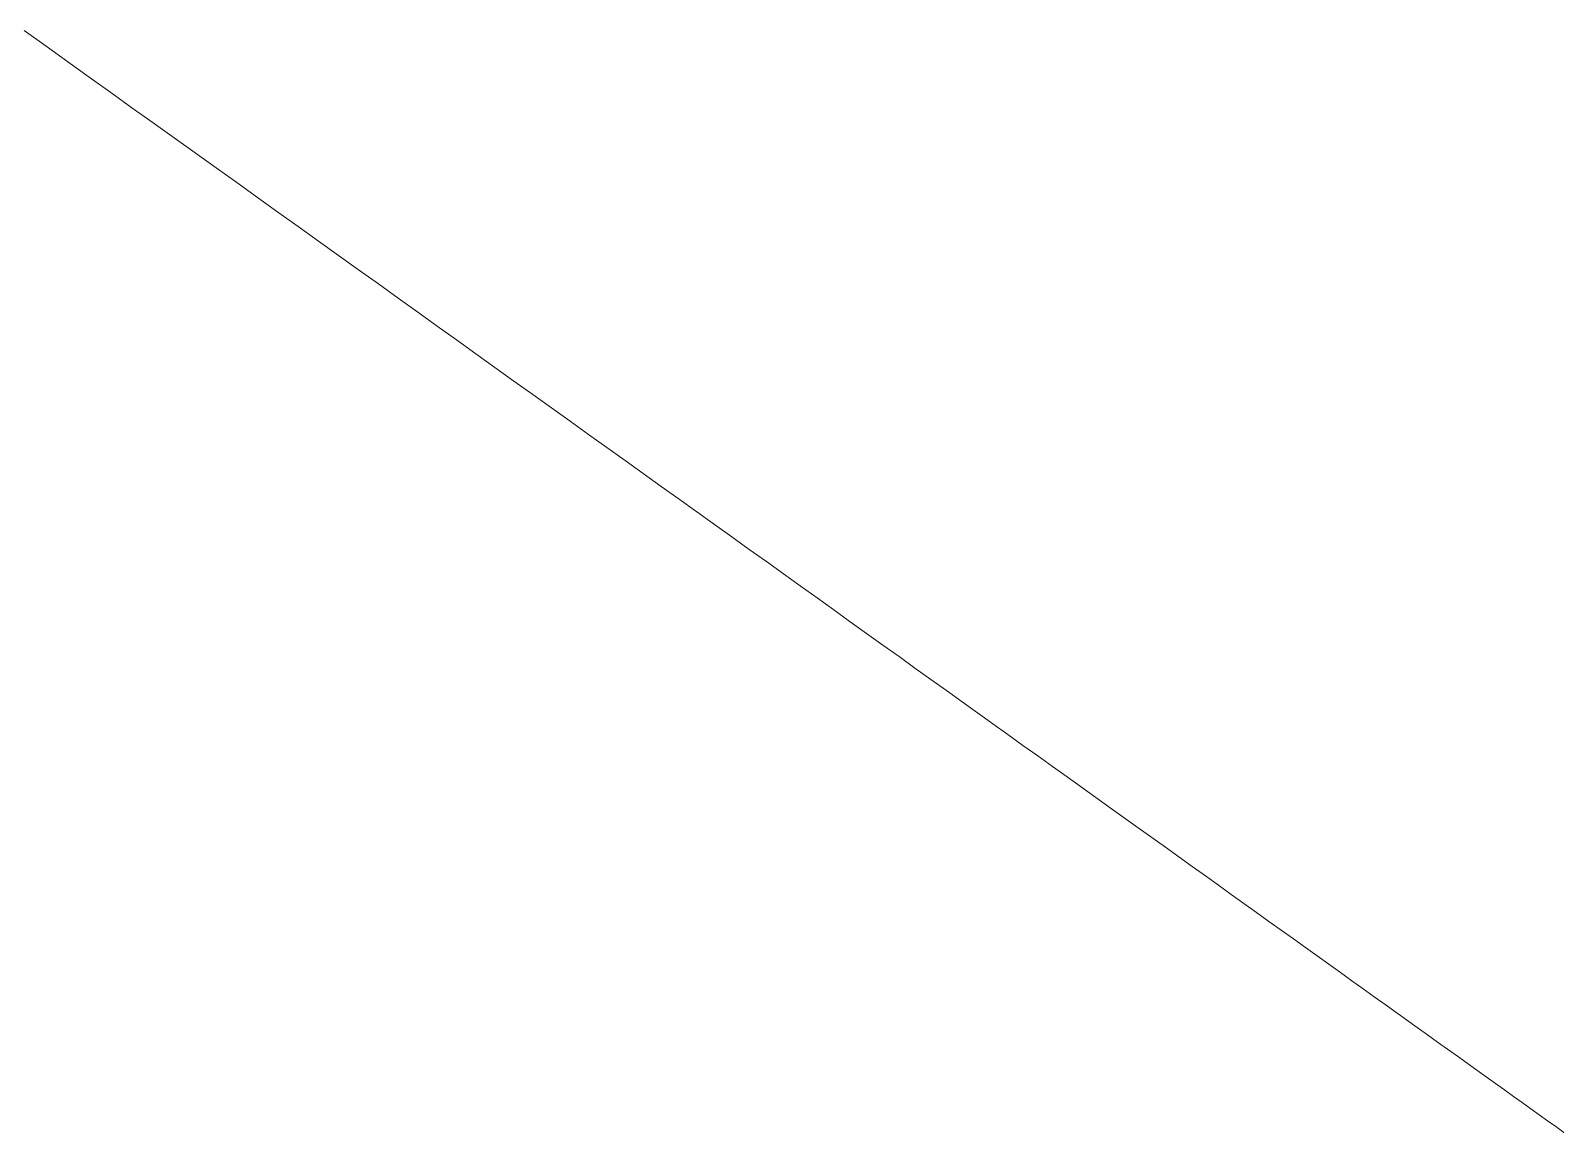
# Model space of a CAD drawing. Header units: millimetres. Extents: x 144517 to 159919, y -31393 to -20504.
# Drawn here: x 158425.7 to 158436.26, y -29893.78 to -29886.19 of the extents above; entities that cross this region are included whole.
import ezdxf

# ---------------------------------------------------------------- set-up
doc = ezdxf.new("R2010")
doc.units = ezdxf.units.MM
doc.header["$MEASUREMENT"] = 0
doc.layers.add('A - SHEET', color=7, linetype='Continuous', lineweight=9)
doc.layers.add('Layer 1', color=7, linetype='Continuous')

# ---------------------------------------------------------------- blocks, each defined once
blk = doc.blocks.new('agdsggad')
at = {"layer": 'Layer 1', "lineweight": 0}
blk.add_lwpolyline([(313.6945, 434.1466), (313.6725, 434.1623), (313.6502, 434.1783), (313.6274, 434.1946), (313.6042, 434.2112), (313.5805, 434.2282), (313.5564, 434.2454), (313.5319, 434.263), (313.5069, 434.2808), (313.4815, 434.299), (313.4557, 434.3175), (313.4295, 434.3363), (313.4028, 434.3554), (313.3757, 434.3748), (313.3482, 434.3945), (313.3202, 434.4145), (313.2919, 434.4348), (313.2631, 434.4554), (313.2339, 434.4763), (313.2043, 434.4975), (313.1742, 434.519), (313.1438, 434.5408), (313.1129, 434.5629), (313.0816, 434.5853), (313.05, 434.6079), (313.0178, 434.6309), (312.9853, 434.6542), (312.9524, 434.6778), (312.9191, 434.7016), (312.8854, 434.7258), (312.8512, 434.7502), (312.8167, 434.7749), (312.7817, 434.7999), (312.7464, 434.8252), (312.7107, 434.8508), (312.6745, 434.8767), (312.638, 434.9028), (312.6011, 434.9293), (312.5637, 434.956), (312.526, 434.983), (312.4879, 435.0103), (312.4494, 435.0378), (312.4105, 435.0657), (312.3712, 435.0938), (312.3315, 435.1222), (312.2915, 435.1509), (312.251, 435.1798), (312.2102, 435.209), (312.169, 435.2385), (312.1274, 435.2683), (312.0854, 435.2984), (312.0431, 435.3287), (312.0004, 435.3593), (311.9573, 435.3901), (311.9138, 435.4212), (311.8699, 435.4526), (311.8257, 435.4843), (311.7811, 435.5162), (311.7361, 435.5484), (311.6908, 435.5808), (311.6451, 435.6136), (311.599, 435.6465), (311.5526, 435.6798), (311.5058, 435.7133), (311.4586, 435.747), (311.4111, 435.7811), (311.3632, 435.8153), (311.315, 435.8499), (311.2663, 435.8847), (311.2174, 435.9197), (311.1681, 435.955), (311.1184, 435.9906), (311.0684, 436.0264), (311.018, 436.0625), (310.9672, 436.0988), (310.9162, 436.1353), (310.8647, 436.1722), (310.813, 436.2092), (310.7608, 436.2465), (310.7084, 436.2841), (310.6555, 436.3219), (310.6024, 436.36), (310.5489, 436.3982), (310.4951, 436.4368), (310.4409, 436.4756), (310.3864, 436.5146), (310.3315, 436.5539), (310.2763, 436.5934), (310.2208, 436.6331), (310.1649, 436.6731), (310.1088, 436.7133), (310.0522, 436.7538), (309.9954, 436.7945), (309.9382, 436.8354), (309.8807, 436.8765), (309.8229, 436.9179), (309.7647, 436.9596), (309.7063, 437.0014), (309.6475, 437.0435), (309.5883, 437.0858), (309.5289, 437.1284), (309.4691, 437.1711)], dxfattribs=at)
blk = doc.blocks.new('EWRSDG')
at = {"xscale": 3.437246875556696, "yscale": 3.437246875556696, "zscale": 3.437246875556696}
blk.add_blockref('agdsggad', (-192566.76, -259573.4), dxfattribs=at)

msp = doc.modelspace()

# ---------------------------------------------------------------- block references
at = {"layer": 'A - SHEET', "xscale": 0.7307667054224303, "yscale": 0.7307667054224303, "zscale": 0.7307667054224303}
msp.add_blockref('EWRSDG', (298369.7, 158703.315, -0.002), dxfattribs=at)

doc.saveas('drawing.dxf')
